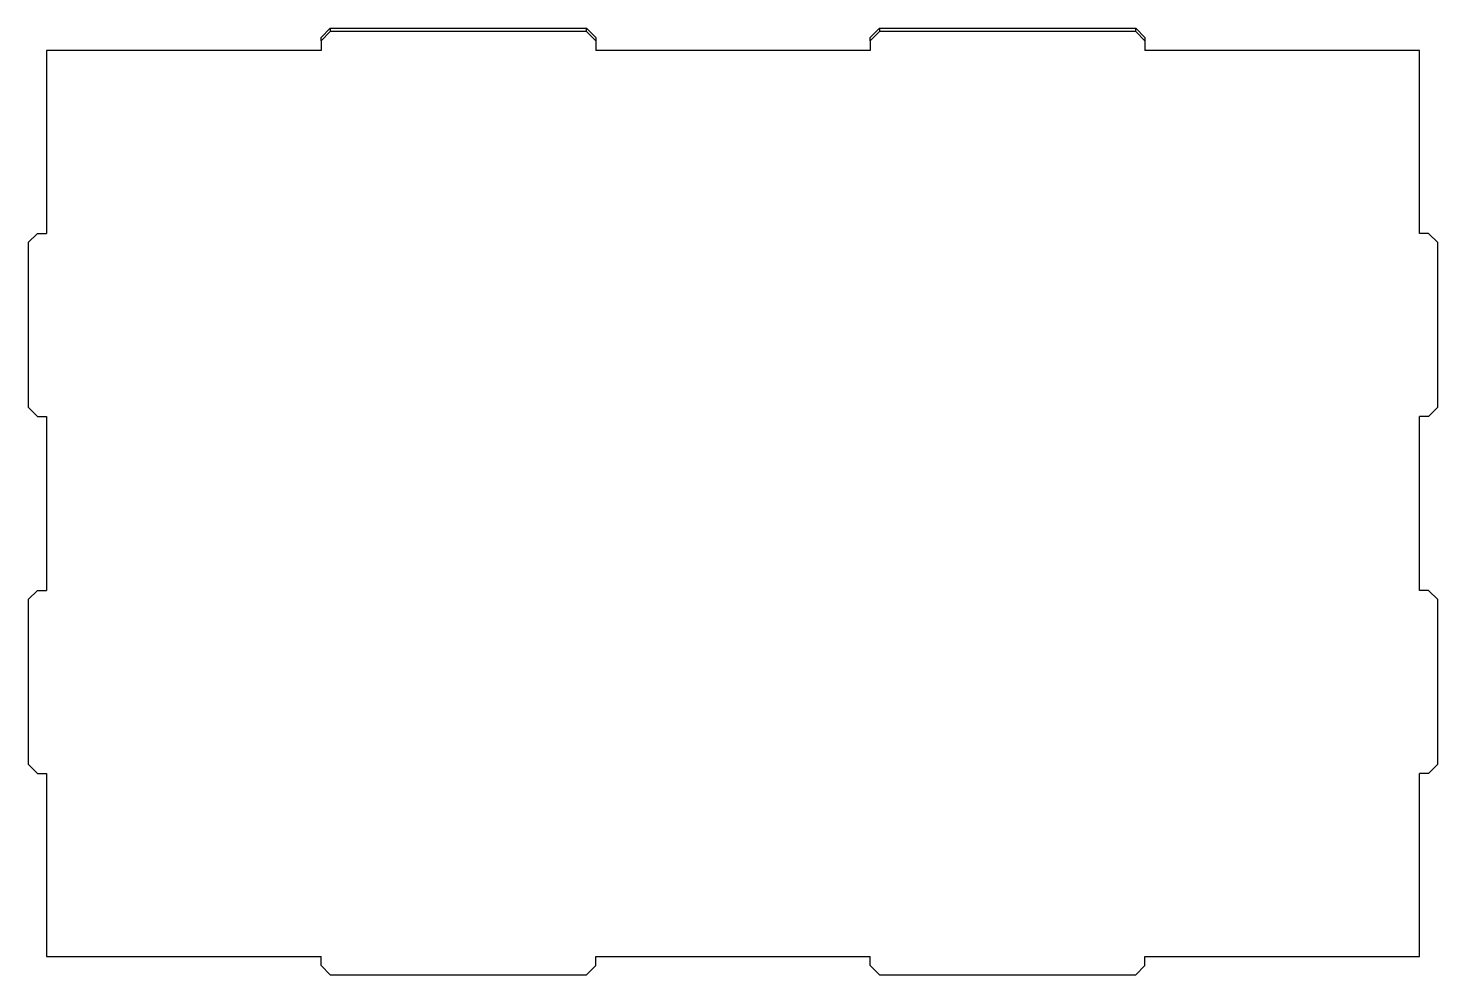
# Model space of a CAD drawing. Extents: x 263 to 417, y 314 to 417.
import ezdxf

# ---------------------------------------------------------------- set-up
doc = ezdxf.new("R2010")
doc.units = 0
doc.linetypes.add('SLD-CONTINUA', pattern=[0])
doc.layers.get('0').update_dxf_attribs({"linetype": 'CONTINUOUS'})

msp = doc.modelspace()

# ---------------------------------------------------------------- linework, layer by layer
at = {"color": 7, "linetype": 'SLD-CONTINUA'}
for p, q in [((294.9, 416.16), (295.9, 417.17)), ((295.9, 416.82), (294.9, 415.8)), ((294.9, 415.8), (294.9, 416.16)), ((294.9, 415.8), (294.9, 414.75)), ((295.9, 417.17), (295.9, 416.82)), ((295.9, 417.17), (323.9, 417.17)), ((323.9, 416.82), (295.9, 416.82)), ((323.9, 416.82), (323.9, 417.17)), ((323.9, 417.17), (324.9, 416.16)), ((324.9, 415.8), (323.9, 416.82)), ((324.9, 416.16), (324.9, 415.8)), ((324.9, 415.8), (324.9, 414.75)), ((354.9, 416.16), (355.9, 417.17)), ((355.9, 416.82), (354.9, 415.8)), ((354.9, 415.8), (354.9, 416.16)), ((354.9, 415.8), (354.9, 414.75)), ((355.9, 417.17), (355.9, 416.82)), ((355.9, 417.17), (383.9, 417.17)), ((383.9, 416.82), (355.9, 416.82)), ((383.9, 416.82), (383.9, 417.17)), ((383.9, 417.17), (384.9, 416.16)), ((384.9, 415.8), (383.9, 416.82)), ((384.9, 416.16), (384.9, 415.8)), ((384.9, 415.8), (384.9, 414.75)), ((294.9, 414.75), (264.9, 414.75)), ((264.9, 414.75), (264.9, 394.75)), ((354.9, 414.75), (324.9, 414.75)), ((414.9, 414.75), (384.9, 414.75)), ((414.9, 394.75), (414.9, 414.75)), ((263.9, 394.75), (262.9, 393.75)), ((263.9, 394.75), (264.9, 394.75)), ((415.9, 394.75), (414.9, 394.75)), ((416.9, 393.75), (415.9, 394.75)), ((262.9, 393.75), (262.9, 375.75)), ((416.9, 375.75), (416.9, 393.75)), ((262.9, 375.75), (263.9, 374.75)), ((263.9, 374.75), (264.9, 374.75)), ((264.9, 374.75), (264.9, 355.75)), ((415.9, 374.75), (414.9, 374.75)), ((414.9, 355.75), (414.9, 374.75)), ((415.9, 374.75), (416.9, 375.75)), ((263.9, 355.75), (262.9, 354.75)), ((263.9, 355.75), (264.9, 355.75)), ((415.9, 355.75), (414.9, 355.75)), ((416.9, 354.75), (415.9, 355.75)), ((262.9, 354.75), (262.9, 336.75)), ((416.9, 336.75), (416.9, 354.75)), ((262.9, 336.75), (263.9, 335.75)), ((263.9, 335.75), (264.9, 335.75)), ((264.9, 335.75), (264.9, 315.75)), ((415.9, 335.75), (414.9, 335.75)), ((414.9, 315.75), (414.9, 335.75)), ((415.9, 335.75), (416.9, 336.75)), ((264.9, 315.75), (294.9, 315.75)), ((294.9, 314.75), (294.9, 315.75)), ((324.9, 314.75), (324.9, 315.75)), ((324.9, 315.75), (354.9, 315.75)), ((354.9, 314.75), (354.9, 315.75)), ((384.9, 314.75), (384.9, 315.75)), ((384.9, 315.75), (414.9, 315.75)), ((294.9, 314.75), (295.9, 313.75)), ((323.9, 313.75), (324.9, 314.75)), ((354.9, 314.75), (355.9, 313.75)), ((383.9, 313.75), (384.9, 314.75)), ((295.9, 313.75), (323.9, 313.75)), ((355.9, 313.75), (383.9, 313.75))]:
    msp.add_line(p, q, dxfattribs=at)

doc.saveas('drawing.dxf')
